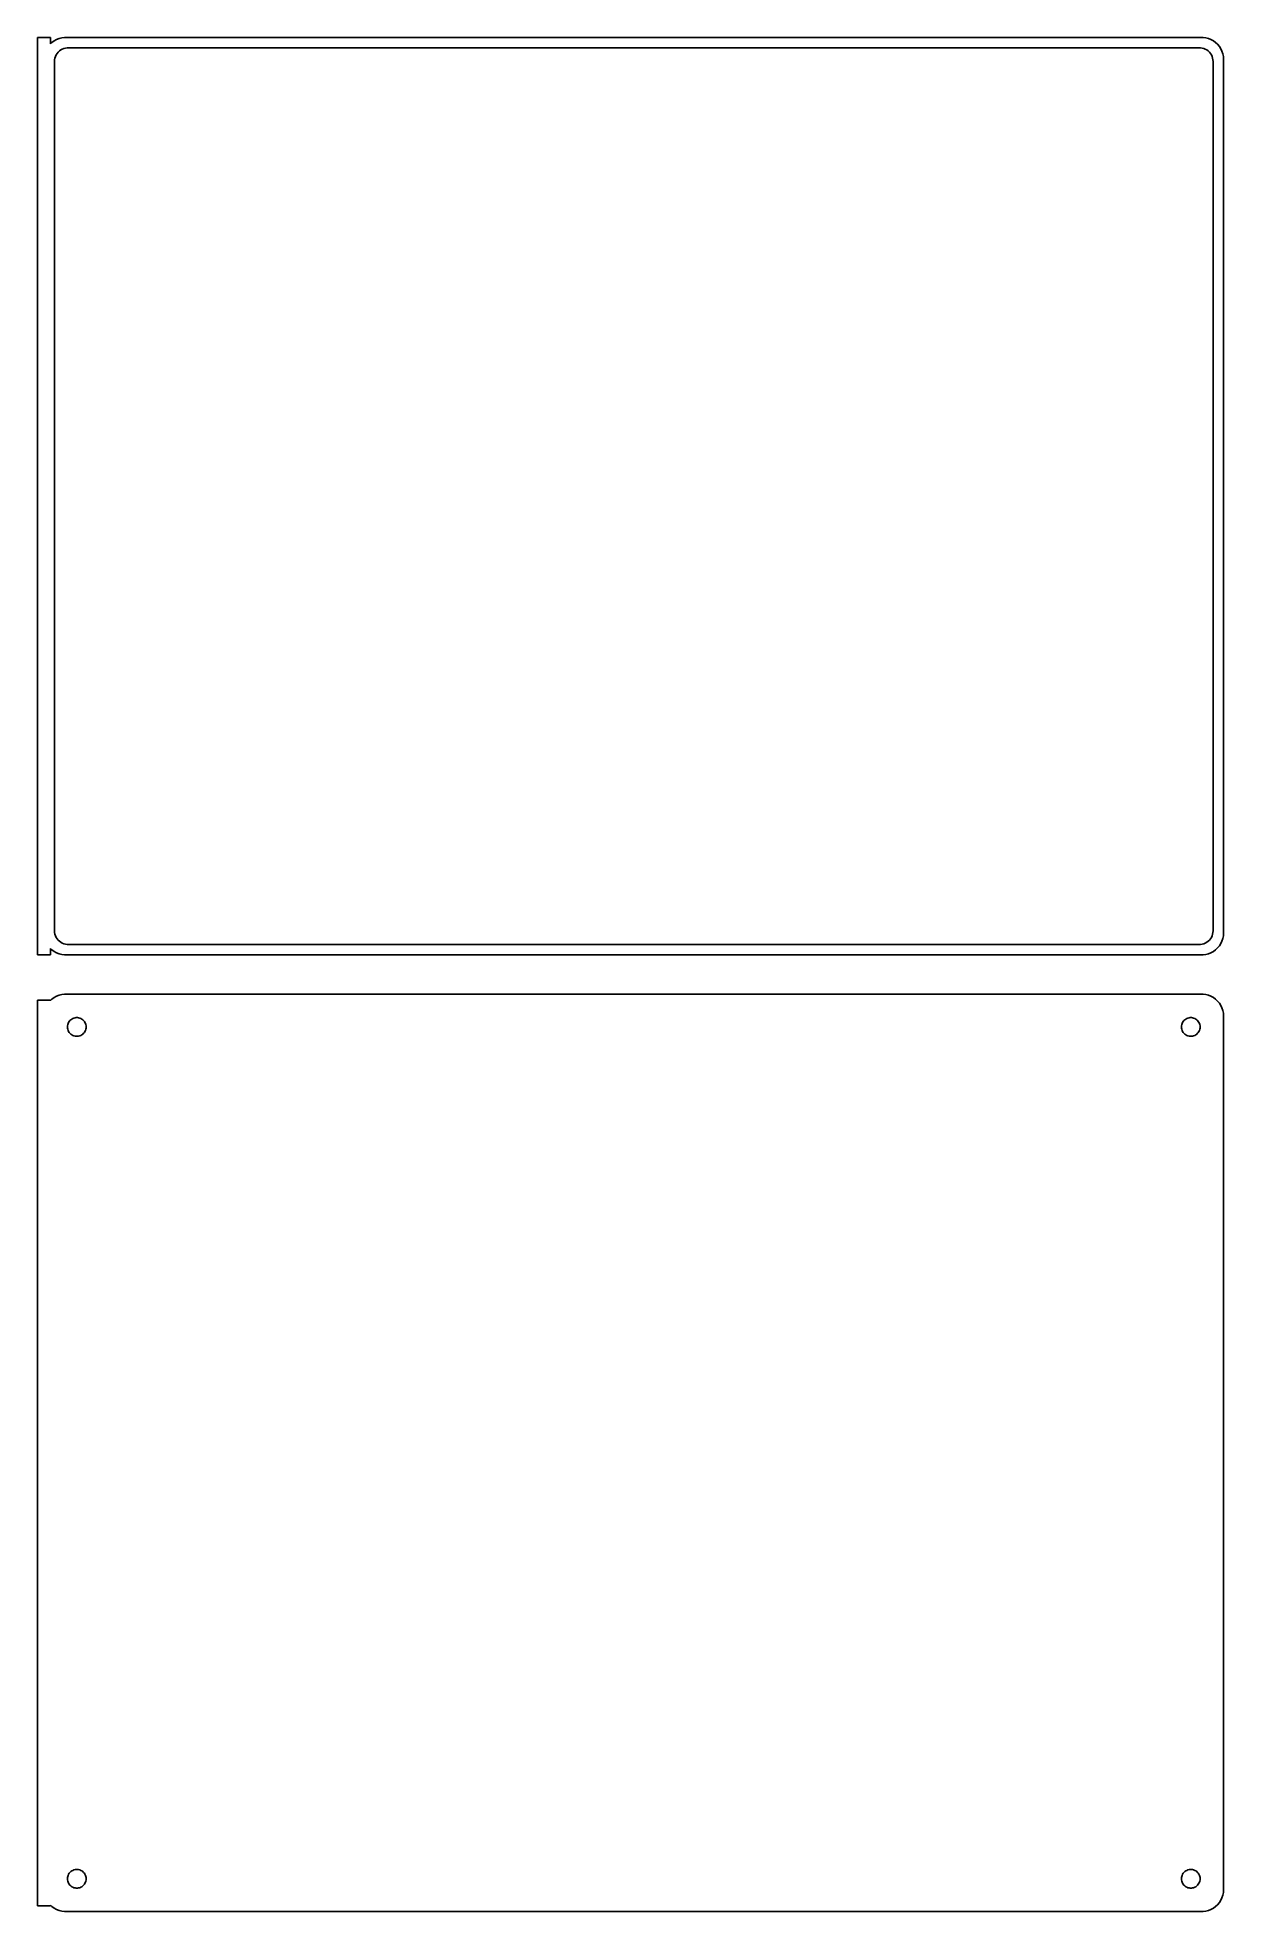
# Model space of a CAD drawing. Header units: metres. Extents: x -136 to 135, y 333 to 762.
import ezdxf

# ---------------------------------------------------------------- set-up
doc = ezdxf.new("R2010")
doc.units = ezdxf.units.M

msp = doc.modelspace()

# ---------------------------------------------------------------- linework, layer by layer
for p, q in [((-133.5, 761.979), (-136.5, 761.979)), ((-136.5, 761.979), (-136.5, 552.021)), ((-133.5, 760.559), (-133.5, 761.979)), ((-133.187, 760.853), (-133.5, 760.559)), ((-132.679, 761.222), (-133.187, 760.853)), ((-132.129, 761.524), (-132.679, 761.222)), ((-131.545, 761.755), (-132.129, 761.524)), ((-130.937, 761.911), (-131.545, 761.755)), ((-131.168, 759.128), (-130.825, 759.317)), ((-130.314, 761.99), (-130.937, 761.911)), ((-130.825, 759.317), (-130.462, 759.461)), ((-130.462, 759.461), (-130.083, 759.558)), ((130.314, 761.99), (-130.314, 761.99)), ((-130.083, 759.558), (-129.695, 759.607)), ((-129.695, 759.607), (129.695, 759.607)), ((129.695, 759.607), (130.083, 759.558)), ((130.083, 759.558), (130.462, 759.461)), ((130.937, 761.911), (130.314, 761.99)), ((130.462, 759.461), (130.825, 759.317)), ((130.825, 759.317), (131.168, 759.128)), ((131.545, 761.755), (130.937, 761.911)), ((132.129, 761.524), (131.545, 761.755)), ((132.679, 761.222), (132.129, 761.524)), ((133.187, 760.853), (132.679, 761.222)), ((133.645, 760.423), (133.187, 760.853)), ((134.045, 759.939), (133.645, 760.423)), ((134.382, 759.409), (134.045, 759.939)), ((134.649, 758.841), (134.382, 759.409)), ((-132.613, 756.5), (-132.588, 756.89)), ((-132.613, 557.5), (-132.613, 756.5)), ((-132.588, 756.89), (-132.515, 757.274)), ((-132.515, 757.274), (-132.394, 757.646)), ((-132.394, 757.646), (-132.228, 758)), ((-132.228, 758), (-132.018, 758.33)), ((-132.018, 758.33), (-131.769, 758.631)), ((-131.769, 758.631), (-131.484, 758.899)), ((-131.484, 758.899), (-131.168, 759.128)), ((131.168, 759.128), (131.484, 758.899)), ((131.484, 758.899), (131.769, 758.631)), ((131.769, 758.631), (132.018, 758.33)), ((132.018, 758.33), (132.228, 758)), ((132.228, 758), (132.394, 757.646)), ((132.394, 757.646), (132.515, 757.274)), ((132.515, 757.274), (132.588, 756.89)), ((132.588, 756.89), (132.613, 756.5)), ((132.613, 756.5), (132.613, 557.5)), ((134.843, 758.243), (134.649, 758.841)), ((134.961, 757.627), (134.843, 758.243)), ((135, 757), (134.961, 757.627)), ((135, 557), (135, 757)), ((-133.5, 552.021), (-133.5, 553.441)), ((-133.5, 553.441), (-133.187, 553.147)), ((-132.588, 557.11), (-132.613, 557.5)), ((-132.515, 556.726), (-132.588, 557.11)), ((-132.394, 556.354), (-132.515, 556.726)), ((-132.228, 556), (-132.394, 556.354)), ((-132.018, 555.67), (-132.228, 556)), ((-131.769, 555.369), (-132.018, 555.67)), ((-131.484, 555.101), (-131.769, 555.369)), ((-131.168, 554.872), (-131.484, 555.101)), ((-130.825, 554.683), (-131.168, 554.872)), ((-130.462, 554.539), (-130.825, 554.683)), ((-130.083, 554.442), (-130.462, 554.539)), ((-129.695, 554.393), (-130.083, 554.442)), ((129.695, 554.393), (-129.695, 554.393)), ((130.083, 554.442), (129.695, 554.393)), ((130.462, 554.539), (130.083, 554.442)), ((130.825, 554.683), (130.462, 554.539)), ((131.168, 554.872), (130.825, 554.683)), ((131.484, 555.101), (131.168, 554.872)), ((131.769, 555.369), (131.484, 555.101)), ((132.018, 555.67), (131.769, 555.369)), ((132.228, 556), (132.018, 555.67)), ((132.394, 556.354), (132.228, 556)), ((132.515, 556.726), (132.394, 556.354)), ((132.588, 557.11), (132.515, 556.726)), ((132.613, 557.5), (132.588, 557.11)), ((133.187, 553.147), (133.645, 553.577)), ((133.645, 553.577), (134.045, 554.061)), ((134.045, 554.061), (134.382, 554.591)), ((134.382, 554.591), (134.649, 555.159)), ((134.649, 555.159), (134.843, 555.757)), ((134.843, 555.757), (134.961, 556.373)), ((134.961, 556.373), (135, 557)), ((-136.5, 552.021), (-133.5, 552.021)), ((-133.187, 553.147), (-132.679, 552.778)), ((-132.679, 552.778), (-132.129, 552.476)), ((-132.129, 552.476), (-131.545, 552.245)), ((-131.545, 552.245), (-130.937, 552.089)), ((-130.937, 552.089), (-130.314, 552.01)), ((-130.314, 552.01), (130.314, 552.01)), ((130.314, 552.01), (130.937, 552.089)), ((130.937, 552.089), (131.545, 552.245)), ((131.545, 552.245), (132.129, 552.476)), ((132.129, 552.476), (132.679, 552.778)), ((132.679, 552.778), (133.187, 553.147)), ((-133.5, 541.653), (-136.5, 541.653)), ((-136.5, 541.653), (-136.5, 334.347)), ((-133.187, 541.853), (-133.5, 541.559)), ((-133.5, 541.559), (-133.5, 541.653)), ((-132.679, 542.222), (-133.187, 541.853)), ((-132.129, 542.524), (-132.679, 542.222)), ((-131.545, 542.755), (-132.129, 542.524)), ((-130.937, 542.911), (-131.545, 542.755)), ((-130.314, 542.99), (-130.937, 542.911)), ((130.314, 542.99), (-130.314, 542.99)), ((130.937, 542.911), (130.314, 542.99)), ((131.545, 542.755), (130.937, 542.911)), ((132.129, 542.524), (131.545, 542.755)), ((132.679, 542.222), (132.129, 542.524)), ((133.187, 541.853), (132.679, 542.222)), ((133.645, 541.423), (133.187, 541.853)), ((134.045, 540.939), (133.645, 541.423)), ((134.382, 540.409), (134.045, 540.939)), ((-129.568, 536.031), (-129.485, 536.286)), ((-129.485, 536.286), (-129.371, 536.529)), ((-129.371, 536.529), (-129.227, 536.755)), ((-129.227, 536.755), (-129.057, 536.962)), ((-129.057, 536.962), (-128.861, 537.145)), ((-128.861, 537.145), (-128.644, 537.303)), ((-128.644, 537.303), (-128.409, 537.432)), ((-128.409, 537.432), (-128.16, 537.531)), ((-128.16, 537.531), (-127.9, 537.597)), ((-127.9, 537.597), (-127.634, 537.631)), ((-127.634, 537.631), (-127.366, 537.631)), ((-127.366, 537.631), (-127.1, 537.597)), ((-127.1, 537.597), (-126.84, 537.531)), ((-126.84, 537.531), (-126.591, 537.432)), ((-126.591, 537.432), (-126.356, 537.303)), ((-126.356, 537.303), (-126.139, 537.145)), ((-126.139, 537.145), (-125.943, 536.962)), ((-125.943, 536.962), (-125.773, 536.755)), ((-125.773, 536.755), (-125.629, 536.529)), ((-125.629, 536.529), (-125.515, 536.286)), ((-125.515, 536.286), (-125.432, 536.031)), ((125.432, 536.031), (125.515, 536.286)), ((125.515, 536.286), (125.629, 536.529)), ((125.629, 536.529), (125.773, 536.755)), ((125.773, 536.755), (125.943, 536.962)), ((125.943, 536.962), (126.139, 537.145)), ((126.139, 537.145), (126.356, 537.303)), ((126.356, 537.303), (126.591, 537.432)), ((126.591, 537.432), (126.84, 537.531)), ((126.84, 537.531), (127.1, 537.597)), ((127.1, 537.597), (127.366, 537.631)), ((127.366, 537.631), (127.634, 537.631)), ((127.634, 537.631), (127.9, 537.597)), ((127.9, 537.597), (128.16, 537.531)), ((128.16, 537.531), (128.409, 537.432)), ((128.409, 537.432), (128.644, 537.303)), ((128.644, 537.303), (128.861, 537.145)), ((128.861, 537.145), (129.057, 536.962)), ((129.057, 536.962), (129.227, 536.755)), ((129.227, 536.755), (129.371, 536.529)), ((129.371, 536.529), (129.485, 536.286)), ((129.485, 536.286), (129.568, 536.031)), ((134.649, 539.841), (134.382, 540.409)), ((134.843, 539.243), (134.649, 539.841)), ((134.961, 538.627), (134.843, 539.243)), ((135, 538), (134.961, 538.627)), ((135, 338), (135, 538)), ((-129.635, 535.5), (-129.618, 535.768)), ((-129.618, 535.232), (-129.635, 535.5)), ((-129.618, 535.768), (-129.568, 536.031)), ((-129.568, 534.969), (-129.618, 535.232)), ((-129.485, 534.714), (-129.568, 534.969)), ((-129.371, 534.471), (-129.485, 534.714)), ((-129.227, 534.245), (-129.371, 534.471)), ((-129.057, 534.038), (-129.227, 534.245)), ((-128.861, 533.855), (-129.057, 534.038)), ((-128.644, 533.697), (-128.861, 533.855)), ((-128.409, 533.568), (-128.644, 533.697)), ((-128.16, 533.469), (-128.409, 533.568)), ((-127.9, 533.403), (-128.16, 533.469)), ((-127.634, 533.369), (-127.9, 533.403)), ((-127.366, 533.369), (-127.634, 533.369)), ((-127.1, 533.403), (-127.366, 533.369)), ((-126.84, 533.469), (-127.1, 533.403)), ((-126.591, 533.568), (-126.84, 533.469)), ((-126.356, 533.697), (-126.591, 533.568)), ((-126.139, 533.855), (-126.356, 533.697)), ((-125.943, 534.038), (-126.139, 533.855)), ((-125.773, 534.245), (-125.943, 534.038)), ((-125.629, 534.471), (-125.773, 534.245)), ((-125.515, 534.714), (-125.629, 534.471)), ((-125.432, 534.969), (-125.515, 534.714)), ((-125.432, 536.031), (-125.382, 535.768)), ((-125.382, 535.232), (-125.432, 534.969)), ((-125.382, 535.768), (-125.365, 535.5)), ((-125.365, 535.5), (-125.382, 535.232)), ((125.365, 535.5), (125.382, 535.768)), ((125.382, 535.232), (125.365, 535.5)), ((125.382, 535.768), (125.432, 536.031)), ((125.432, 534.969), (125.382, 535.232)), ((125.515, 534.714), (125.432, 534.969)), ((125.629, 534.471), (125.515, 534.714)), ((125.773, 534.245), (125.629, 534.471)), ((125.943, 534.038), (125.773, 534.245)), ((126.139, 533.855), (125.943, 534.038)), ((126.356, 533.697), (126.139, 533.855)), ((126.591, 533.568), (126.356, 533.697)), ((126.84, 533.469), (126.591, 533.568)), ((127.1, 533.403), (126.84, 533.469)), ((127.366, 533.369), (127.1, 533.403)), ((127.634, 533.369), (127.366, 533.369)), ((127.9, 533.403), (127.634, 533.369)), ((128.16, 533.469), (127.9, 533.403)), ((128.409, 533.568), (128.16, 533.469)), ((128.644, 533.697), (128.409, 533.568)), ((128.861, 533.855), (128.644, 533.697)), ((129.057, 534.038), (128.861, 533.855)), ((129.227, 534.245), (129.057, 534.038)), ((129.371, 534.471), (129.227, 534.245)), ((129.485, 534.714), (129.371, 534.471)), ((129.568, 534.969), (129.485, 534.714)), ((129.568, 536.031), (129.618, 535.768)), ((129.618, 535.232), (129.568, 534.969)), ((129.618, 535.768), (129.635, 535.5)), ((129.635, 535.5), (129.618, 535.232)), ((-129.635, 340.5), (-129.618, 340.768)), ((-129.618, 340.232), (-129.635, 340.5)), ((-129.618, 340.768), (-129.568, 341.031)), ((-129.568, 339.969), (-129.618, 340.232)), ((-129.568, 341.031), (-129.485, 341.286)), ((-129.485, 339.714), (-129.568, 339.969)), ((-129.485, 341.286), (-129.371, 341.529)), ((-129.371, 339.471), (-129.485, 339.714)), ((-129.371, 341.529), (-129.227, 341.755)), ((-129.227, 339.245), (-129.371, 339.471)), ((-129.227, 341.755), (-129.057, 341.962)), ((-129.057, 339.038), (-129.227, 339.245)), ((-129.057, 341.962), (-128.861, 342.145)), ((-128.861, 338.855), (-129.057, 339.038)), ((-128.861, 342.145), (-128.644, 342.303)), ((-128.644, 342.303), (-128.409, 342.432)), ((-128.409, 342.432), (-128.16, 342.531)), ((-128.16, 342.531), (-127.9, 342.597)), ((-127.9, 342.597), (-127.634, 342.631)), ((-127.634, 342.631), (-127.366, 342.631)), ((-127.366, 342.631), (-127.1, 342.597)), ((-127.1, 342.597), (-126.84, 342.531)), ((-126.84, 342.531), (-126.591, 342.432)), ((-126.591, 342.432), (-126.356, 342.303)), ((-126.356, 342.303), (-126.139, 342.145)), ((-126.139, 342.145), (-125.943, 341.962)), ((-125.943, 339.038), (-126.139, 338.855)), ((-125.943, 341.962), (-125.773, 341.755)), ((-125.773, 339.245), (-125.943, 339.038)), ((-125.773, 341.755), (-125.629, 341.529)), ((-125.629, 339.471), (-125.773, 339.245)), ((-125.629, 341.529), (-125.515, 341.286)), ((-125.515, 339.714), (-125.629, 339.471)), ((-125.515, 341.286), (-125.432, 341.031)), ((-125.432, 339.969), (-125.515, 339.714)), ((-125.432, 341.031), (-125.382, 340.768)), ((-125.382, 340.232), (-125.432, 339.969)), ((-125.382, 340.768), (-125.365, 340.5)), ((-125.365, 340.5), (-125.382, 340.232)), ((125.365, 340.5), (125.382, 340.768)), ((125.382, 340.232), (125.365, 340.5)), ((125.382, 340.768), (125.432, 341.031)), ((125.432, 339.969), (125.382, 340.232)), ((125.432, 341.031), (125.515, 341.286)), ((125.515, 339.714), (125.432, 339.969)), ((125.515, 341.286), (125.629, 341.529)), ((125.629, 339.471), (125.515, 339.714)), ((125.629, 341.529), (125.773, 341.755)), ((125.773, 339.245), (125.629, 339.471)), ((125.773, 341.755), (125.943, 341.962)), ((125.943, 339.038), (125.773, 339.245)), ((125.943, 341.962), (126.139, 342.145)), ((126.139, 338.855), (125.943, 339.038)), ((126.139, 342.145), (126.356, 342.303)), ((126.356, 342.303), (126.591, 342.432)), ((126.591, 342.432), (126.84, 342.531)), ((126.84, 342.531), (127.1, 342.597)), ((127.1, 342.597), (127.366, 342.631)), ((127.366, 342.631), (127.634, 342.631)), ((127.634, 342.631), (127.9, 342.597)), ((127.9, 342.597), (128.16, 342.531)), ((128.16, 342.531), (128.409, 342.432)), ((128.409, 342.432), (128.644, 342.303)), ((128.644, 342.303), (128.861, 342.145)), ((128.861, 342.145), (129.057, 341.962)), ((129.057, 339.038), (128.861, 338.855)), ((129.057, 341.962), (129.227, 341.755)), ((129.227, 339.245), (129.057, 339.038)), ((129.227, 341.755), (129.371, 341.529)), ((129.371, 339.471), (129.227, 339.245)), ((129.371, 341.529), (129.485, 341.286)), ((129.485, 339.714), (129.371, 339.471)), ((129.485, 341.286), (129.568, 341.031)), ((129.568, 339.969), (129.485, 339.714)), ((129.568, 341.031), (129.618, 340.768)), ((129.618, 340.232), (129.568, 339.969)), ((129.618, 340.768), (129.635, 340.5)), ((129.635, 340.5), (129.618, 340.232)), ((-128.644, 338.697), (-128.861, 338.855)), ((-128.409, 338.568), (-128.644, 338.697)), ((-128.16, 338.469), (-128.409, 338.568)), ((-127.9, 338.403), (-128.16, 338.469)), ((-127.634, 338.369), (-127.9, 338.403)), ((-127.366, 338.369), (-127.634, 338.369)), ((-127.1, 338.403), (-127.366, 338.369)), ((-126.84, 338.469), (-127.1, 338.403)), ((-126.591, 338.568), (-126.84, 338.469)), ((-126.356, 338.697), (-126.591, 338.568)), ((-126.139, 338.855), (-126.356, 338.697)), ((126.356, 338.697), (126.139, 338.855)), ((126.591, 338.568), (126.356, 338.697)), ((126.84, 338.469), (126.591, 338.568)), ((127.1, 338.403), (126.84, 338.469)), ((127.366, 338.369), (127.1, 338.403)), ((127.634, 338.369), (127.366, 338.369)), ((127.9, 338.403), (127.634, 338.369)), ((128.16, 338.469), (127.9, 338.403)), ((128.409, 338.568), (128.16, 338.469)), ((128.644, 338.697), (128.409, 338.568)), ((128.861, 338.855), (128.644, 338.697)), ((133.645, 334.577), (134.045, 335.061)), ((134.045, 335.061), (134.382, 335.591)), ((134.382, 335.591), (134.649, 336.159)), ((134.649, 336.159), (134.843, 336.757)), ((134.843, 336.757), (134.961, 337.373)), ((134.961, 337.373), (135, 338)), ((-136.5, 334.347), (-133.5, 334.347)), ((-133.5, 334.347), (-133.5, 334.441)), ((-133.5, 334.441), (-133.187, 334.147)), ((-133.187, 334.147), (-132.679, 333.778)), ((-132.679, 333.778), (-132.129, 333.476)), ((-132.129, 333.476), (-131.545, 333.245)), ((-131.545, 333.245), (-130.937, 333.089)), ((-130.937, 333.089), (-130.314, 333.01)), ((-130.314, 333.01), (130.314, 333.01)), ((130.314, 333.01), (130.937, 333.089)), ((130.937, 333.089), (131.545, 333.245)), ((131.545, 333.245), (132.129, 333.476)), ((132.129, 333.476), (132.679, 333.778)), ((132.679, 333.778), (133.187, 334.147)), ((133.187, 334.147), (133.645, 334.577))]:
    msp.add_line(p, q)

doc.saveas('drawing.dxf')
